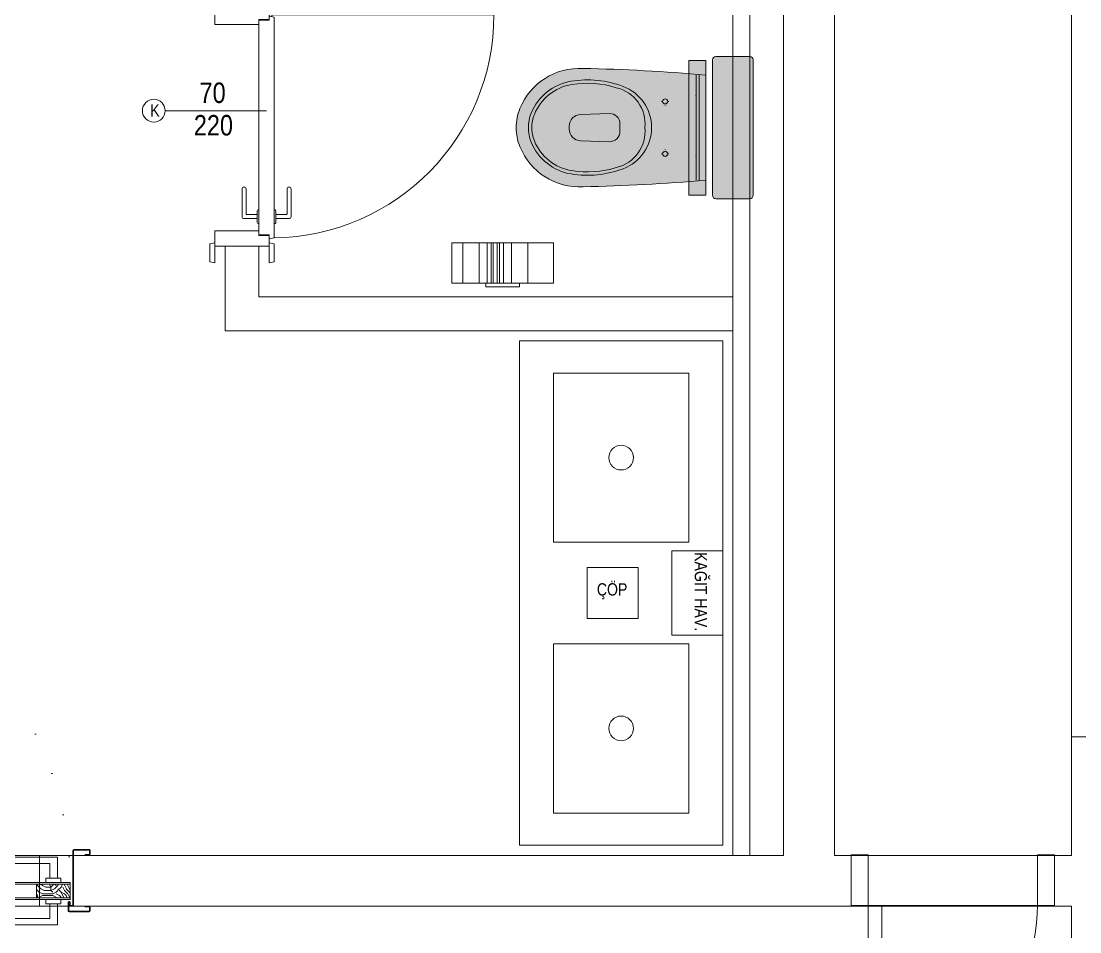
# Model space of a CAD drawing. Header units: metres. Extents: x -13194 to 152406, y -4219 to 19791.
# Drawn here: x 59934.9 to 60247.7, y 2622.4 to 2891.4 of the extents above; entities that cross this region are included whole.
import ezdxf

# ---------------------------------------------------------------- set-up
doc = ezdxf.new("R2010")
doc.units = ezdxf.units.M
doc.header["$LTSCALE"] = 100
doc.header["$MEASUREMENT"] = 0
doc.linetypes.add('DOT2', pattern=[0.125, 0, -0.125])
doc.linetypes.add('HIDDEN', pattern=[0.375, 0.25, -0.125])
doc.layers.get('0').update_dxf_attribs({"color": 9, "lineweight": 9})
for name, color, linetype, lineweight in [('00', 9, 'Continuous', 9), ('01', 9, 'Continuous', 9), ('05', 9, 'Continuous', 9), ('05S', 9, 'Continuous', 9), ('05V', 9, 'Continuous', 9), ('06C @ 1', 9, 'Continuous', 9), ('06D', 9, 'Continuous', 9), ('09', 9, 'Continuous', 9), ('10', 9, 'Continuous', 9), ('12', 9, 'Continuous', 9), ('20', 9, 'DOT2', 9), ('30', 41, 'Continuous', 9), ('Kapı', 9, 'Continuous', 9), ('KARA SIVA', 9, 'Continuous', 9), ('TEFRİŞ', 9, 'Continuous', 9), ('YAZI', 9, 'Continuous', 9)]:
    doc.layers.add(name, color=color, linetype=linetype, lineweight=lineweight)
doc.styles.add('MuuM_TEXT-STANDART', font='ARIALN.TTF')

# ---------------------------------------------------------------- blocks, each defined once
blk = doc.blocks.new('1.bod.mimari.elk')
at = {"layer": '01'}
blk.add_lwpolyline([(4130, -5950.000004305957), (4130, -5950.000004305957), (4130, -5950.000004305957), (4130, -5400.000004305957), (4400, -5400.000004305957), (4400, -5950.000004305957), (4400, -5950.000004305957), (4400, -5950.000004305957), (4440, -5950.000004305957), (4440, -5350.000004305957), (4090, -5350.000004305957), (4090, -5950.000004305957), (4130, -5950.000004305957)], dxfattribs=at)
blk = doc.blocks.new('p-b1 tavan lejant')
at = {"layer": '30'}
for points in [[(59675, -21965), (59995.00000000003, -21964.99999999994), (59995.00000000003, -22354.99999999994), (59675, -22355)], [(59659.99999999998, -22519.99999999994), (60090.00000000001, -22519.99999999994), (60090, -22369.99999999994), (59659.99999999997, -22369.99999999991)]]:
    blk.add_lwpolyline(points, close=True, dxfattribs=at)
blk = doc.blocks.new('p-kapı kolu')
for points in [[(2.200000000000045, 0), (2.200000000000045, -1.25), (-2.200000000000045, -1.25), (-2.200000000000045, 0), (2.200000000000045, 0)], [(1.225000000000136, -1.25), (1.225000000000136, -7.5), (-13.77499999999986, -7.5), (-13.77499999999986, -5.625), (-1.024999999999863, -5.625), (-1.024999999999863, -5.625), (-1.024999999999863, -1.25), (1.225000000000136, -1.25)]]:
    blk.add_lwpolyline(points)
blk = doc.blocks.new('K-AH-01')
at = {"layer": '09'}
h = blk.add_hatch(dxfattribs=at)
h.set_pattern_fill('LOGEND', color=256, scale=10, style=0)
h.set_pattern_definition([(6.999999999999999e-15, (-3944.072736891598, -2726.896589688631), (10, 10), [3, -7]), (6.999999999999999e-15, (-3944.072736891598, -2726.396589688631), (10, 10), [3, -7]), (6.999999999999999e-15, (-3943.572736891598, -2725.396589688631), (10, 10), [2, -8]), (6.999999999999999e-15, (-3943.072736891598, -2724.396589688631), (10, 10), [1.5, -8.5]), (6.999999999999999e-15, (-3943.072736891598, -2723.396589688631), (10, 10), [1, -9]), (6.999999999999999e-15, (-3945.572736891598, -2722.396589688631), (10, 10), [0.5, -2.5, 0.5, -6.5]), (6.999999999999999e-15, (-3944.072736891598, -2721.896589688631), (10, 10), [0.5, -4, 1.5, -4]), (6.999999999999999e-15, (-3942.072736891598, -2721.396589688631), (10, 10), [0.5, -0.5, 0.5, -8.5]), (6.999999999999999e-15, (-3942.572736891598, -2720.896589688631), (10, 10), [0.5, -9.5]), (6.999999999999999e-15, (-3943.072736891598, -2719.896589688631), (10, 10), [1.5, -8.5]), (6.999999999999999e-15, (-3943.072736891598, -2718.896589688631), (10, 10), [2, -8]), (6.999999999999999e-15, (-3943.572736891598, -2717.896589688631), (10, 10), [2.5, -3, 0.5, -4]), (90, (-3947.572736891597, -2723.896589688631), (-9.999999999999998, 10), [0.5, -1, 2.5, -6]), (90, (-3947.072736891598, -2722.896589688631), (-9.999999999999998, 10), [0.5, -0.5, 1.5, -7.5]), (90, (-3946.572736891598, -2718.896589688631), (-9.999999999999998, 10), [1, -9]), (90, (-3946.072736891597, -2722.896589688631), (-9.999999999999998, 10), [2, -3, 0.5, -4.5]), (90, (-3945.572736891598, -2717.396589688631), (-9.999999999999998, 10), [0.5, -9.5]), (90, (-3945.072736891598, -2722.396589688631), (-9.999999999999998, 10), [1.5, -8.5]), (90, (-3944.072736891598, -2721.896589688631), (-9.999999999999998, 10), [1, -9]), (90, (-3943.072736891598, -2721.896589688631), (-9.999999999999998, 10), [0.5, -1.5, 1.5, -6.5]), (90, (-3942.572736891598, -2721.396589688631), (-9.999999999999998, 10), [0.5, -9.5]), (90, (-3942.072736891598, -2723.396589688631), (-9.999999999999998, 10), [1.4, -8.6]), (90, (-3941.572736891598, -2725.396589688631), (-9.999999999999998, 10), [1, -9]), (90, (-3940.572736891598, -2721.396589688631), (-9.999999999999998, 10), [0.5, -9.5]), (90, (-3939.572736891598, -2721.896589688631), (-9.999999999999998, 10), [1.5, -8.5]), (90, (-3938.572736891598, -2721.896589688631), (-9.999999999999998, 10), [1.5, -8.5]), (45, (-3940.072736891598, -2725.896589688631), (1.1e-15, 10.00000000019025), [0.7071000000000001, -0.7071000000000001, 0.7071000000000001, -12.02083562]), (45, (-3942.072736891598, -2723.396589688631), (1.1e-15, 10.00000000019025), [1.4142, -12.72793562]), (45, (-3946.072736891597, -2718.396589688631), (1.1e-15, 10.00000000019025), [1.4142, -12.72793562]), (45, (-3944.072736891598, -2720.896589688631), (1.1e-15, 10.00000000019025), [1.4142, -12.72793562]), (45, (-3943.572736891598, -2722.896589688631), (1.1e-15, 10.00000000019025), [1.4142, -12.72793562]), (45, (-3940.572736891598, -2724.896589688631), (1.1e-15, 10.00000000019025), [1.4142, -12.72793562]), (45, (-3941.572736891598, -2724.396589688631), (1.1e-15, 10.00000000019025), [2.12132, -12.02081562]), (45, (-3944.572736891597, -2719.896589688631), (1.1e-15, 10.00000000019025), [0.7071000000000001, -13.43503562]), (45, (-3945.072736891598, -2718.896589688631), (1.1e-15, 10.00000000019025), [0.7071000000000001, -13.43503562]), (45, (-3941.072736891598, -2718.896589688631), (1.1e-15, 10.00000000019025), [0.7071000000000001, -13.43503562]), (45, (-3945.072736891598, -2723.896589688631), (1.1e-15, 10.00000000019025), [0.7071000000000001, -13.43503562]), (45, (-3939.572736891598, -2720.396589688631), (1.1e-15, 10.00000000019025), [0.7071000000000001, -13.43503562]), (45, (-3943.072736891598, -2721.396589688631), (1.1e-15, 10.00000000019025), [0.7071000000000001, -13.43503562]), (45, (-3942.072736891598, -2720.396589688631), (1.1e-15, 10.00000000019025), [0.7071000000000001, -13.43503562]), (135, (-3942.572736891598, -2722.396589688631), (-10.00000000019025, 1.1e-15), [0.7071000000000001, -0.7071000000000001, 2.12132, -10.60661562]), (135, (-3941.072736891598, -2722.396589688631), (-10.00000000019025, 1.1e-15), [0.7071000000000001, -13.43503562]), (135, (-3941.072736891598, -2725.896589688631), (-10.00000000019025, 1.1e-15), [0.7071000000000001, -13.43503562]), (135, (-3943.072736891598, -2723.396589688631), (-10.00000000019025, 1.1e-15), [0.7071000000000001, -13.43503562]), (135, (-3941.572736891598, -2721.396589688631), (-10.00000000019025, 1.1e-15), [0.7071000000000001, -13.43503562]), (135, (-3944.072736891598, -2723.896589688631), (-10.00000000019025, 1.1e-15), [0.7071000000000001, -13.43503562]), (135, (-3940.072736891598, -2723.896589688631), (-10.00000000019025, 1.1e-15), [0.7071000000000001, -13.43503562]), (135, (-3947.072736891598, -2726.896589688631), (-10.00000000019025, 1.1e-15), [0.7071000000000001, -13.43503562]), (135, (-3946.572736891598, -2726.396589688631), (-10.00000000019025, 1.1e-15), [1.4142, -12.72793562]), (135, (-3946.072736891597, -2725.896589688631), (-10.00000000019025, 1.1e-15), [1.4142, -12.72793562]), (135, (-3945.072736891598, -2725.896589688631), (-10.00000000019025, 1.1e-15), [1.4142, -12.72793562]), (135, (-3944.572736891597, -2724.896589688631), (-10.00000000019025, 1.1e-15), [1.4142, -12.72793562]), (135, (-3940.572736891598, -2720.896589688631), (-10.00000000019025, 1.1e-15), [1.4142, -12.72793562]), (135, (-3938.572736891598, -2725.896589688631), (-10.00000000019025, 1.1e-15), [1.4142, -12.72793562]), (135, (-3938.072736891598, -2717.896589688631), (-10.00000000019025, 1.1e-15), [1.4142, -12.72793562]), (135, (-3938.072736891598, -2718.896589688631), (-10.00000000019025, 1.1e-15), [1.4142, -12.72793562]), (135, (-3939.072736891598, -2719.396589688631), (-10.00000000019025, 1.1e-15), [1.4142, -12.72793562]), (135, (-3946.072736891597, -2719.396589688631), (-10.00000000019025, 1.1e-15), [2.12132, -12.02081562]), (135, (-3939.572736891598, -2720.396589688631), (-10.00000000019025, 1.1e-15), [2.12132, -12.02081562]), (26.56505120000004, (-3945.072736891598, -2717.396589688631), (10.00000000000094, 4.0006448e-09), [1.117999999999999, -21.24267976999998]), (26.56505120000004, (-3945.072736891598, -2722.396589688631), (10.00000000000094, 4.0006448e-09), [1.117999999999999, -21.24267976999998]), (26.56505120000004, (-3944.072736891598, -2719.396589688631), (10.00000000000094, 4.0006448e-09), [1.117999999999999, -21.24267976999998]), (26.56505120000004, (-3941.072736891598, -2726.396589688631), (10.00000000000094, 4.0006448e-09), [1.117999999999999, -21.24267976999998]), (26.56505120000004, (-3941.572736891598, -2725.396589688631), (10.00000000000094, 4.0006448e-09), [1.117999999999999, -21.24267976999998]), (26.56505120000004, (-3944.572736891597, -2723.396589688631), (10.00000000000094, 4.0006448e-09), [1.117999999999999, -21.24267976999998]), (26.56505120000004, (-3944.572736891597, -2718.396589688631), (10.00000000000094, 4.0006448e-09), [1.117999999999999, -21.24267976999998]), (26.56505120000004, (-3941.572736891598, -2721.396589688631), (10.00000000000094, 4.0006448e-09), [2.235999999999998, -20.12467976999999]), (63.43494882, (-3941.572736891598, -2719.896589688631), (5.099865e-10, 10.00000000000094), [1.117999999999983, -21.24267976999973]), (63.43494882, (-3940.072736891598, -2722.896589688631), (5.099865e-10, 10.00000000000094), [1.117999999999983, -21.24267976999973]), (63.43494882, (-3945.072736891598, -2720.896589688631), (5.099865e-10, 10.00000000000094), [1.117999999999983, -21.24267976999973]), (63.43494882, (-3947.072736891598, -2720.396589688631), (5.099865e-10, 10.00000000000094), [1.117999999999983, -21.24267976999973]), (63.43494882, (-3941.072736891598, -2722.396589688631), (5.099865e-10, 10.00000000000094), [1.117999999999983, -21.24267976999973]), (63.43494882, (-3942.072736891598, -2722.396589688631), (5.099865e-10, 10.00000000000094), [1.117999999999983, -21.24267976999973]), (63.43494882, (-3946.072736891597, -2720.896589688631), (5.099865e-10, 10.00000000000094), [2.235999999999966, -20.12467976999973]), (63.43494882, (-3938.572736891598, -2724.396589688631), (5.099865e-10, 10.00000000000094), [2.235999999999966, -20.12467976999973]), (63.43494882, (-3939.572736891598, -2723.896589688631), (5.099865e-10, 10.00000000000094), [2.235999999999966, -20.12467976999973]), (116.5650512, (-3947.572736891597, -2725.396589688631), (-4.0006481e-09, 10.00000000000094), [1.11799999999998, -21.24267976999968]), (116.5650512, (-3947.572736891597, -2719.896589688631), (-4.0006481e-09, 10.00000000000094), [1.11799999999998, -21.24267976999968]), (116.5650512, (-3945.572736891598, -2726.896589688631), (-4.0006481e-09, 10.00000000000094), [1.11799999999998, -21.24267976999968]), (116.5650512, (-3946.572736891598, -2717.896589688631), (-4.0006481e-09, 10.00000000000094), [1.11799999999998, -21.24267976999968]), (116.5650512, (-3945.572736891598, -2723.896589688631), (-4.0006481e-09, 10.00000000000094), [1.11799999999998, -21.24267976999968]), (116.5650512, (-3943.572736891598, -2722.896589688631), (-4.0006481e-09, 10.00000000000094), [1.11799999999998, -21.24267976999968]), (116.5650512, (-3942.572736891598, -2720.896589688631), (-4.0006481e-09, 10.00000000000094), [1.11799999999998, -21.24267976999968]), (116.5650512, (-3947.072736891598, -2724.896589688631), (3.2114651033e-06, 10.00000160773382), [1.11799999999998, -21.24267976999968]), (116.5650512, (-3944.572736891597, -2723.396589688631), (-4.0006481e-09, 10.00000000000094), [1.11799999999998, -21.24267976999968]), (116.5650512, (-3941.572736891598, -2724.396589688631), (-4.0006481e-09, 10.00000000000094), [1.11799999999998, -21.24267976999968]), (116.5650512, (-3940.572736891598, -2723.396589688631), (-4.0006481e-09, 10.00000000000094), [1.11799999999998, -21.24267976999968]), (116.5650512, (-3938.572736891598, -2720.396589688631), (-4.0006481e-09, 10.00000000000094), [1.11799999999998, -21.24267976999968]), (116.5650512, (-3946.072736891597, -2717.396589688631), (-4.0006481e-09, 10.00000000000094), [1.11799999999998, -21.24267976999968]), (116.5650512, (-3947.572736891597, -2717.896589688631), (-4.0006481e-09, 10.00000000000094), [2.23599999999996, -20.12467976999969]), (116.5650512, (-3946.072736891597, -2724.896589688631), (-4.0006481e-09, 10.00000000000094), [2.23599999999996, -20.12467976999969]), (153.43494882, (-3947.572736891597, -2726.396589688631), (-10.00000000000094, 5.099898e-10), [1.117999999999999, -21.24267976999999]), (153.43494882, (-3939.072736891598, -2726.896589688631), (-10.00000000000094, 5.099898e-10), [1.117999999999999, -21.24267976999999]), (153.43494882, (-3939.572736891598, -2721.896589688631), (-10.00000000000094, 5.099898e-10), [1.117999999999999, -21.24267976999999]), (153.43494882, (-3943.572736891598, -2725.396589688631), (-10.00000000000094, 5.099898e-10), [1.117999999999999, -21.24267976999999]), (153.43494882, (-3944.072736891598, -2726.396589688631), (-10.00000000000094, 5.099898e-10), [1.117999999999999, -21.24267976999999]), (153.43494882, (-3943.072736891598, -2724.396589688631), (-10.00000000000094, 5.099898e-10), [1.117999999999999, -21.24267976999999]), (153.43494882, (-3940.072736891598, -2718.396589688631), (-10.00000000000094, 5.099898e-10), [1.117999999999999, -21.24267976999999]), (153.43494882, (-3939.072736891598, -2717.896589688631), (-10.00000000000094, 5.099898e-10), [2.235999999999998, -20.12467977])])
h.paths.add_polyline_path([(10.76660846558661, 6.458551890495527), (10.76660846558661, 2.459261130652976), (0.7666084655866144, 2.458551890495527), (0.7666084655866144, 6.458551890495527)])
h = blk.add_hatch(dxfattribs=at)
h.set_pattern_fill('LOGEND', color=256, scale=10, style=0)
h.set_pattern_definition([(6.999999999999999e-15, (-3938.781316352499, -2726.896589688585), (10, 10), [3, -7]), (6.999999999999999e-15, (-3938.781316352499, -2726.396589688584), (10, 10), [3, -7]), (6.999999999999999e-15, (-3938.281316352499, -2725.396589688585), (10, 10), [2, -8]), (6.999999999999999e-15, (-3937.781316352499, -2724.396589688585), (10, 10), [1.5, -8.5]), (6.999999999999999e-15, (-3937.781316352499, -2723.396589688585), (10, 10), [1, -9]), (6.999999999999999e-15, (-3940.281316352499, -2722.396589688584), (10, 10), [0.5, -2.5, 0.5, -6.5]), (6.999999999999999e-15, (-3938.781316352499, -2721.896589688585), (10, 10), [0.5, -4, 1.5, -4]), (6.999999999999999e-15, (-3936.781316352499, -2721.396589688584), (10, 10), [0.5, -0.5, 0.5, -8.5]), (6.999999999999999e-15, (-3937.281316352499, -2720.896589688584), (10, 10), [0.5, -9.5]), (6.999999999999999e-15, (-3937.781316352499, -2719.896589688584), (10, 10), [1.5, -8.5]), (6.999999999999999e-15, (-3937.781316352499, -2718.896589688585), (10, 10), [2, -8]), (6.999999999999999e-15, (-3938.281316352499, -2717.896589688584), (10, 10), [2.5, -3, 0.5, -4]), (90, (-3942.281316352499, -2723.896589688584), (-9.999999999999998, 10), [0.5, -1, 2.5, -6]), (90, (-3941.781316352499, -2722.896589688585), (-9.999999999999998, 10), [0.5, -0.5, 1.5, -7.5]), (90, (-3941.281316352499, -2718.896589688585), (-9.999999999999998, 10), [1, -9]), (90, (-3940.781316352499, -2722.896589688585), (-9.999999999999998, 10), [2, -3, 0.5, -4.5]), (90, (-3940.281316352499, -2717.396589688584), (-9.999999999999998, 10), [0.5, -9.5]), (90, (-3939.781316352499, -2722.396589688584), (-9.999999999999998, 10), [1.5, -8.5]), (90, (-3938.781316352499, -2721.896589688585), (-9.999999999999998, 10), [1, -9]), (90, (-3937.781316352499, -2721.896589688585), (-9.999999999999998, 10), [0.5, -1.5, 1.5, -6.5]), (90, (-3937.281316352499, -2721.396589688584), (-9.999999999999998, 10), [0.5, -9.5]), (90, (-3936.781316352499, -2723.396589688585), (-9.999999999999998, 10), [1.4, -8.6]), (90, (-3936.281316352499, -2725.396589688585), (-9.999999999999998, 10), [1, -9]), (90, (-3935.281316352499, -2721.396589688584), (-9.999999999999998, 10), [0.5, -9.5]), (90, (-3934.281316352499, -2721.896589688585), (-9.999999999999998, 10), [1.5, -8.5]), (90, (-3933.281316352499, -2721.896589688585), (-9.999999999999998, 10), [1.5, -8.5]), (45, (-3934.781316352499, -2725.896589688585), (1.1e-15, 10.00000000019025), [0.7071000000000001, -0.7071000000000001, 0.7071000000000001, -12.02083562]), (45, (-3936.781316352499, -2723.396589688585), (1.1e-15, 10.00000000019025), [1.4142, -12.72793562]), (45, (-3940.781316352499, -2718.396589688584), (1.1e-15, 10.00000000019025), [1.4142, -12.72793562]), (45, (-3938.781316352499, -2720.896589688584), (1.1e-15, 10.00000000019025), [1.4142, -12.72793562]), (45, (-3938.281316352499, -2722.896589688585), (1.1e-15, 10.00000000019025), [1.4142, -12.72793562]), (45, (-3935.281316352499, -2724.896589688584), (1.1e-15, 10.00000000019025), [1.4142, -12.72793562]), (45, (-3936.281316352499, -2724.396589688585), (1.1e-15, 10.00000000019025), [2.12132, -12.02081562]), (45, (-3939.281316352499, -2719.896589688584), (1.1e-15, 10.00000000019025), [0.7071000000000001, -13.43503562]), (45, (-3939.781316352499, -2718.896589688585), (1.1e-15, 10.00000000019025), [0.7071000000000001, -13.43503562]), (45, (-3935.781316352499, -2718.896589688585), (1.1e-15, 10.00000000019025), [0.7071000000000001, -13.43503562]), (45, (-3939.781316352499, -2723.896589688584), (1.1e-15, 10.00000000019025), [0.7071000000000001, -13.43503562]), (45, (-3934.281316352499, -2720.396589688585), (1.1e-15, 10.00000000019025), [0.7071000000000001, -13.43503562]), (45, (-3937.781316352499, -2721.396589688584), (1.1e-15, 10.00000000019025), [0.7071000000000001, -13.43503562]), (45, (-3936.781316352499, -2720.396589688585), (1.1e-15, 10.00000000019025), [0.7071000000000001, -13.43503562]), (135, (-3937.281316352499, -2722.396589688584), (-10.00000000019025, 1.1e-15), [0.7071000000000001, -0.7071000000000001, 2.12132, -10.60661562]), (135, (-3935.781316352499, -2722.396589688584), (-10.00000000019025, 1.1e-15), [0.7071000000000001, -13.43503562]), (135, (-3935.781316352499, -2725.896589688585), (-10.00000000019025, 1.1e-15), [0.7071000000000001, -13.43503562]), (135, (-3937.781316352499, -2723.396589688585), (-10.00000000019025, 1.1e-15), [0.7071000000000001, -13.43503562]), (135, (-3936.281316352499, -2721.396589688584), (-10.00000000019025, 1.1e-15), [0.7071000000000001, -13.43503562]), (135, (-3938.781316352499, -2723.896589688584), (-10.00000000019025, 1.1e-15), [0.7071000000000001, -13.43503562]), (135, (-3934.781316352499, -2723.896589688584), (-10.00000000019025, 1.1e-15), [0.7071000000000001, -13.43503562]), (135, (-3941.781316352499, -2726.896589688585), (-10.00000000019025, 1.1e-15), [0.7071000000000001, -13.43503562]), (135, (-3941.281316352499, -2726.396589688584), (-10.00000000019025, 1.1e-15), [1.4142, -12.72793562]), (135, (-3940.781316352499, -2725.896589688585), (-10.00000000019025, 1.1e-15), [1.4142, -12.72793562]), (135, (-3939.781316352499, -2725.896589688585), (-10.00000000019025, 1.1e-15), [1.4142, -12.72793562]), (135, (-3939.281316352499, -2724.896589688584), (-10.00000000019025, 1.1e-15), [1.4142, -12.72793562]), (135, (-3935.281316352499, -2720.896589688584), (-10.00000000019025, 1.1e-15), [1.4142, -12.72793562]), (135, (-3933.281316352499, -2725.896589688585), (-10.00000000019025, 1.1e-15), [1.4142, -12.72793562]), (135, (-3932.781316352499, -2717.896589688584), (-10.00000000019025, 1.1e-15), [1.4142, -12.72793562]), (135, (-3932.781316352499, -2718.896589688585), (-10.00000000019025, 1.1e-15), [1.4142, -12.72793562]), (135, (-3933.781316352499, -2719.396589688584), (-10.00000000019025, 1.1e-15), [1.4142, -12.72793562]), (135, (-3940.781316352499, -2719.396589688584), (-10.00000000019025, 1.1e-15), [2.12132, -12.02081562]), (135, (-3934.281316352499, -2720.396589688585), (-10.00000000019025, 1.1e-15), [2.12132, -12.02081562]), (26.56505120000004, (-3939.781316352499, -2717.396589688584), (10.00000000000094, 4.0006448e-09), [1.117999999999999, -21.24267976999998]), (26.56505120000004, (-3939.781316352499, -2722.396589688584), (10.00000000000094, 4.0006448e-09), [1.117999999999999, -21.24267976999998]), (26.56505120000004, (-3938.781316352499, -2719.396589688584), (10.00000000000094, 4.0006448e-09), [1.117999999999999, -21.24267976999998]), (26.56505120000004, (-3935.781316352499, -2726.396589688584), (10.00000000000094, 4.0006448e-09), [1.117999999999999, -21.24267976999998]), (26.56505120000004, (-3936.281316352499, -2725.396589688585), (10.00000000000094, 4.0006448e-09), [1.117999999999999, -21.24267976999998]), (26.56505120000004, (-3939.281316352499, -2723.396589688585), (10.00000000000094, 4.0006448e-09), [1.117999999999999, -21.24267976999998]), (26.56505120000004, (-3939.281316352499, -2718.396589688584), (10.00000000000094, 4.0006448e-09), [1.117999999999999, -21.24267976999998]), (26.56505120000004, (-3936.281316352499, -2721.396589688584), (10.00000000000094, 4.0006448e-09), [2.235999999999998, -20.12467976999999]), (63.43494882, (-3936.281316352499, -2719.896589688584), (5.099865e-10, 10.00000000000094), [1.117999999999983, -21.24267976999973]), (63.43494882, (-3934.781316352499, -2722.896589688585), (5.099865e-10, 10.00000000000094), [1.117999999999983, -21.24267976999973]), (63.43494882, (-3939.781316352499, -2720.896589688584), (5.099865e-10, 10.00000000000094), [1.117999999999983, -21.24267976999973]), (63.43494882, (-3941.781316352499, -2720.396589688585), (5.099865e-10, 10.00000000000094), [1.117999999999983, -21.24267976999973]), (63.43494882, (-3935.781316352499, -2722.396589688584), (5.099865e-10, 10.00000000000094), [1.117999999999983, -21.24267976999973]), (63.43494882, (-3936.781316352499, -2722.396589688584), (5.099865e-10, 10.00000000000094), [1.117999999999983, -21.24267976999973]), (63.43494882, (-3940.781316352499, -2720.896589688584), (5.099865e-10, 10.00000000000094), [2.235999999999967, -20.12467976999974]), (63.43494882, (-3933.281316352499, -2724.396589688585), (5.099865e-10, 10.00000000000094), [2.235999999999967, -20.12467976999974]), (63.43494882, (-3934.281316352499, -2723.896589688584), (5.099865e-10, 10.00000000000094), [2.235999999999967, -20.12467976999974]), (116.5650512, (-3942.281316352499, -2725.396589688585), (-4.0006481e-09, 10.00000000000094), [1.11799999999998, -21.24267976999969]), (116.5650512, (-3942.281316352499, -2719.896589688584), (-4.0006481e-09, 10.00000000000094), [1.11799999999998, -21.24267976999969]), (116.5650512, (-3940.281316352499, -2726.896589688585), (-4.0006481e-09, 10.00000000000094), [1.11799999999998, -21.24267976999969]), (116.5650512, (-3941.281316352499, -2717.896589688584), (-4.0006481e-09, 10.00000000000094), [1.11799999999998, -21.24267976999969]), (116.5650512, (-3940.281316352499, -2723.896589688584), (-4.0006481e-09, 10.00000000000094), [1.11799999999998, -21.24267976999969]), (116.5650512, (-3938.281316352499, -2722.896589688585), (-4.0006481e-09, 10.00000000000094), [1.11799999999998, -21.24267976999969]), (116.5650512, (-3937.281316352499, -2720.896589688584), (-4.0006481e-09, 10.00000000000094), [1.11799999999998, -21.24267976999969]), (116.5650512, (-3941.781316352499, -2724.896589688584), (3.2114651033e-06, 10.00000160773382), [1.11799999999998, -21.24267976999969]), (116.5650512, (-3939.281316352499, -2723.396589688585), (-4.0006481e-09, 10.00000000000094), [1.11799999999998, -21.24267976999969]), (116.5650512, (-3936.281316352499, -2724.396589688585), (-4.0006481e-09, 10.00000000000094), [1.11799999999998, -21.24267976999969]), (116.5650512, (-3935.281316352499, -2723.396589688585), (-4.0006481e-09, 10.00000000000094), [1.11799999999998, -21.24267976999969]), (116.5650512, (-3933.281316352499, -2720.396589688585), (-4.0006481e-09, 10.00000000000094), [1.11799999999998, -21.24267976999969]), (116.5650512, (-3940.781316352499, -2717.396589688584), (-4.0006481e-09, 10.00000000000094), [1.11799999999998, -21.24267976999969]), (116.5650512, (-3942.281316352499, -2717.896589688584), (-4.0006481e-09, 10.00000000000094), [2.235999999999961, -20.12467976999969]), (116.5650512, (-3940.781316352499, -2724.896589688584), (-4.0006481e-09, 10.00000000000094), [2.235999999999961, -20.12467976999969]), (153.43494882, (-3942.281316352499, -2726.396589688584), (-10.00000000000094, 5.099898e-10), [1.117999999999999, -21.24267976999999]), (153.43494882, (-3933.781316352499, -2726.896589688585), (-10.00000000000094, 5.099898e-10), [1.117999999999999, -21.24267976999999]), (153.43494882, (-3934.281316352499, -2721.896589688585), (-10.00000000000094, 5.099898e-10), [1.117999999999999, -21.24267976999999]), (153.43494882, (-3938.281316352499, -2725.396589688585), (-10.00000000000094, 5.099898e-10), [1.117999999999999, -21.24267976999999]), (153.43494882, (-3938.781316352499, -2726.396589688584), (-10.00000000000094, 5.099898e-10), [1.117999999999999, -21.24267976999999]), (153.43494882, (-3937.781316352499, -2724.396589688585), (-10.00000000000094, 5.099898e-10), [1.117999999999999, -21.24267976999999]), (153.43494882, (-3934.781316352499, -2718.396589688584), (-10.00000000000094, 5.099898e-10), [1.117999999999999, -21.24267976999999]), (153.43494882, (-3933.781316352499, -2717.896589688584), (-10.00000000000094, 5.099898e-10), [2.235999999999998, -20.12467977])])
h.paths.add_polyline_path([(89.05805075810167, 2.465147825551412), (89.05805075810167, 6.464438585393963), (99.05805075810169, 6.465147825551412), (99.05805075810169, 2.465147825551412)])
at = {"layer": '10'}
for points in [[(-0.4443611493825302, -1.699999999999818), (1.300000000001091, -1.699999999999818, 0.4142135623730951), (1.600000000000363, -1.399999999999636), (1.600000000000363, 1.099999999999909, 0.4142135623730951), (1.300000000001091, 1.40000000000009, 0.4142135623730951), (1, 1.099999999999909), (1, 0.2000000000002728), (0.2000000000007276, 0.2000000000002728), (0.2000000001498847, 16.39999999989641, 0.4142135623730951), (-0.0999999998530257, 16.69999999989659), (-4.599999999853026, 16.69999999989613, 0.4142135623730951), (-4.899999999852298, 16.39999999989641), (-4.899999999852298, 15.29999999989604, 0.4142135623730951), (-4.599999999853026, 14.99999999989632), (-3.499999999850842, 14.99999999989632), (-3.499999999850842, 15.19999999989613), (-4.599999999853026, 15.19999999989613, -0.4142135623730951), (-4.69999999985157, 15.29999999989604), (-4.69999999985157, 16.39999999989641, -0.4142135623730951), (-4.599999999853026, 16.49999999989631), (-0.1999999998515705, 16.49999999989631), (-0.0999999998530257, 16.49999999989631, -0.4142135623730951), (1.491571e-10, 16.39999999989641), (0, 0), (1.200000000000727, 0), (1.200000000000727, 1.099999999999909, -0.4142135623730951), (1.300000000001091, 1.200000000000272, -0.4142135623730951), (1.399999999999636, 1.099999999999909), (1.399999999999636, -1.399999999999636, -0.4142135623730951), (1.300000000001091, -1.5), (-0.4443611493825302, -1.5), (-4.600000000000363, -1.5, -0.4142135623730951), (-4.699999999998908, -1.40000000000009), (-4.699999999998908, -0.3000000000001819, -0.4142135623730951), (-4.600000000000363, -0.1999999999998181), (-3.5, -0.1999999999998181), (-3.5, 0), (-4.600000000000363, 0, 0.4142135623730951), (-4.899999999999637, -0.3000000000001819), (-4.899999999999637, -1.40000000000009, 0.4142135623730951), (-4.600000000000363, -1.699999999999818)], [(100.4443611494716, -1.699999999953433), (98.70000000008804, -1.699999999953433, -0.4142135623730951), (98.40000000008878, -1.399999999953251), (98.40000000008878, 1.100000000046293, -0.4142135623730951), (98.70000000008804, 1.400000000046475, -0.4142135623730951), (99.00000000008914, 1.100000000046293), (99.00000000008914, 0.2000000000466571), (99.8000000000884, 0.2000000000466571), (99.80000000023573, 16.39999999994279, -0.4142135623730951), (100.1000000002386, 16.69999999994297), (104.6000000002386, 16.69999999994252, -0.4142135623730951), (104.9000000002379, 16.39999999994279), (104.9000000002379, 15.29999999994243, -0.4142135623730951), (104.6000000002386, 14.9999999999427), (103.5000000002364, 14.9999999999427), (103.5000000002364, 15.19999999994252), (104.6000000002386, 15.19999999994252, 0.4142135623730951), (104.7000000002372, 15.29999999994243), (104.7000000002372, 16.39999999994279, 0.4142135623730951), (104.6000000002386, 16.4999999999427), (100.2000000002372, 16.4999999999427), (100.1000000002386, 16.4999999999427, 0.4142135623730951), (100.0000000002364, 16.39999999994279), (100.0000000000891, 4.63842e-11), (98.8000000000884, 4.63842e-11), (98.8000000000884, 1.100000000046293, 0.4142135623730951), (98.70000000008804, 1.200000000046657, 0.4142135623730951), (98.6000000000895, 1.100000000046293), (98.6000000000895, -1.399999999953251, 0.4142135623730951), (98.70000000008804, -1.499999999953615), (100.4443611494716, -1.499999999953615), (104.6000000000895, -1.499999999953615, 0.4142135623730951), (104.700000000088, -1.399999999953706), (104.700000000088, -0.2999999999537977, 0.4142135623730951), (104.6000000000895, -0.1999999999534339), (103.5000000000891, -0.1999999999534339), (103.5000000000891, 4.63842e-11), (104.6000000000895, 4.63842e-11, -0.4142135623730951), (104.9000000000887, -0.2999999999537977), (104.9000000000887, -1.399999999953706, -0.4142135623730951), (104.6000000000895, -1.699999999953433)], [(2.145537653377687, 7.599910130869375), (0.7666084655866144, 6.958551890495527), (0.7666084655866144, 4.086103974437264), (0.5666084655895248, 4.086103974437264), (0.5666084655895248, 7.086103974437264), (2.036566844803019, 7.769801098163497, -14.79600197240014)]]:
    blk.add_lwpolyline(points, format="xyb", close=True, dxfattribs=at)
blk.add_circle((2.716608465587341, 8.086097468674325), 0.55, dxfattribs=at)
at = {"layer": '12'}
for points in [[(0.7666084655866144, 6.458551890495527), (99.05805075810169, 6.465147825551412), (99.05805075810169, 6.965147825551412), (0.7666084655866144, 6.958551890495527)], [(0.7666084655866144, 2.458551890495527), (10.76660846558661, 2.458551890495527), (10.76660846558661, 6.458551890495527), (0.7666084655866144, 6.458551890495527)], [(89.05805075810167, 2.458553851196938), (99.05805075810169, 2.458551890541912), (99.05805075810169, 6.465147825551412), (89.05805075810167, 6.465147825551412)], [(0.7666084655866144, 2.458551890495527), (99.05805075810169, 2.458551890541912), (99.05810749731428, 1.958551890541912), (0.7666084655866144, 1.958551890495527)]]:
    blk.add_lwpolyline(points, close=True, dxfattribs=at)
at = {"layer": '20'}
blk.add_lwpolyline([(2.716608465587341, 8.086097468667957), (2.716608465587341, 105.230649514639)], dxfattribs=at)
at = {"layer": '20', "linetype": 'HIDDEN'}
for points in [[(1.966608465587341, 6.886103974436537), (1.966608465587341, 5.386103974436537), (3.466608465587341, 5.386103974436537), (3.466608465587341, 6.886103974436537)], [(2.166608465588069, 7.576195517314317), (2.166608465588069, 5.586103974437264), (3.266608465586614, 5.586103974437264), (3.266608465586614, 7.576195517314317)]]:
    blk.add_lwpolyline(points, dxfattribs=at)
at = {"layer": '20'}
blk.add_arc((0.7666084655866144, 6.958551890495527), 98.29144251382813, 357.0841551778868, 88.86323674291442, dxfattribs=at)
at = {"layer": '06C @ 1', "xscale": -1, "rotation": 180}
blk.add_blockref('p-kapı kolu', (94.05703386649837, 6.965149786207802), dxfattribs=at)
at = {"layer": '06C @ 1'}
blk.add_blockref('p-kapı kolu', (94.05703386649837, 1.958551890540547), dxfattribs=at)
blk = doc.blocks.new('p-klozet üstü kağıt dispenser')
blk.add_hatch(color=255).paths.add_polyline_path([(-5.3433e-12, 5.563981752787184), (0, 45.40812888650907), (-5.000000000000057, 45.40812888650907), (-5.0000000000054, 5.563981752787184)])
blk.add_lwpolyline([(-5.3433e-12, 5.563981752787184), (0, 45.40812888650907), (-5.000000000000057, 45.40812888650907), (-5.0000000000054, 5.563981752787184)], close=True)
blk = doc.blocks.new('san-klo-06-p')
at = {"layer": '05S'}
h = blk.add_hatch(color=256, dxfattribs=at)
edge = h.paths.add_edge_path()
edge.add_line((-20.00000000000046, 2.015000000021245), (19.99999999999662, 2.015000000027066))
edge.add_arc((19.99999999999953, 3.015000000028521), 1, 270, 360)
edge.add_line((20.99999999999955, 3.015000000028521), (21.000000000001, 13.01500000002852))
edge.add_arc((19.99999999999953, 13.01500000002852), 1, 0, 90.00000000000001)
edge.add_line((19.99999999999953, 14.01500000002852), (-20.00000000000046, 14.01500000002561))
edge.add_arc((-20.00000000000046, 13.01500000002852), 1, 90.00000000000001, 180)
edge.add_line((-21.00000000000045, 13.01500000002852), (-20.999999999999, 3.015000000025612))
edge.add_arc((-20.00000000000046, 3.015000000021243), 1, 180, 270)
h = blk.add_hatch(color=256, dxfattribs=at)
edge = h.paths.add_edge_path()
edge.add_arc((482.446959709046, -45.26395162302651), 500.0000000000162, 174.8060223042765, 178.9681825704839)
edge.add_arc((1.500000000003183, -37.29190075644874), 19.00000000000178, 176.8871024373828, 247.9756871629529)
edge.add_arc((-4.547e-13, -41), 15.00000000000026, 247.9756871629556, 269.9999999999976)
edge.add_arc((-4.547e-13, -41), 15.00000000000026, 270.0000000000025, 292.0243128370444)
edge.add_arc((-1.50000000000409, -37.29190075644874), 19.0000000000039, 292.0243128370512, 363.1128975626213)
edge.add_arc((-482.4469597090078, -45.26395162301922), 499.9999999999761, 1.031817429516246, 5.19397769572375)
edge.add_line((15.49999999999954, 0), (-15.50000000000336, 0))
for p, q in [((-4.547e-13, -2), (-15.50000000000045, -2)), ((-4.547e-13, -2.80000000000291), (-15.50000000000045, -2.80000000000291)), ((-4.547e-13, -2), (15.49999999999954, -2)), ((-4.547e-13, -2.80000000000291), (15.49999999999954, -2.80000000000291)), ((-4.547e-13, -25.3450573319642), (-1.159350611440913, -25.3450573319642)), ((-4.547e-13, -25.3450573319642), (1.159350611440004, -25.3450573319642)), ((-4.15801929872441, -28.43442233578389), (-3.905189181845798, -36.91821042136871)), ((4.158019298723502, -28.43442233578389), (3.905189181844889, -36.91821042136871)), ((-4.547e-13, -40.31395125024572), (-0.4067423800156579, -40.31395125024572)), ((-0.4067423800156579, -40.31395125024572), (-4.547e-13, -40.31395125024572)), ((0.4067423800147483, -40.31395125024572), (-4.547e-13, -40.31395125024572)), ((-4.547e-13, -40.31395125024572), (0.4067423800147483, -40.31395125024572))]:
    blk.add_line(p, q)
at = {"linetype": 'DOT2'}
for p, q in [((-6.485962310548075, -12), (-8.953412711959118, -12)), ((-7.750000000000452, -10.91410758801794), (-7.750000000000452, -12)), ((-7.750000000000452, -13.08589241198206), (-7.750000000000452, -12)), ((6.485962310550803, -12), (8.953412711958206, -12)), ((7.749999999999543, -10.91410758801794), (7.749999999999543, -12)), ((7.749999999999543, -13.08589241198206), (7.749999999999543, -12))]:
    blk.add_line(p, q, dxfattribs=at)
for points in [[(-20.00000000000046, 2.015000000021245), (19.99999999999953, 2.015000000028521, 0.4142135623730951), (20.99999999999955, 3.015000000028521), (20.99999999999955, 13.01500000002852, 0.4142135623731339), (19.99999999999953, 14.01500000002852), (-20.00000000000046, 14.01500000002852, 0.4142135623730744), (-21.00000000000045, 13.01500000002852), (-21.00000000000045, 3.015000000021243, 0.4142135623731159)], [(-15.50000000000045, 0, 0.0181628470062377), (-17.47196496077276, -36.26013260072796, 0.3205287056357122), (-5.625000000000452, -54.90537216330267, 0.0963961176293174), (-4.547e-13, -56, 0.0963961176293174), (5.624999999999543, -54.90537216330267, 0.3205287056357121), (17.47196496077549, -36.26013260072796, 0.0181628470062377), (15.49999999999954, 0)]]:
    blk.add_lwpolyline(points, format="xyb", close=True)
for points in [[(-9.500000000000453, 2.015000000028521), (-9.500000000000453, -2.984999999978752), (-8.500000000000455, -2.984999999978752), (-8.500000000000455, 2.015000000028521)], [(8.499999999999545, 2.015000000028521), (8.499999999999545, -2.984999999978752), (9.499999999999543, -2.984999999978752), (9.499999999999543, 2.015000000028521)]]:
    blk.add_lwpolyline(points, dxfattribs=at)
blk.add_lwpolyline([(-5.000000000000452, 0), (-5.000000000000452, 2), (4.999999999999545, 2), (4.999999999999545, 0)], close=True, dxfattribs=at)
for centre, radius, start, end in [((-7.750000000000452, -12), 0.75, 0, 180), ((-7.750000000000452, -12), 0.75, 180, 0), ((7.749999999999543, -12), 0.75, 0, 180), ((7.749999999999543, -12), 0.75, 180, 0), ((-4.547e-13, -29), 13, 90, 159.4200885049486), ((-1.089157725150015, -28.94594607376348), 11.00000000000001, 84.31758544885159, 166.806744405553), ((-4.547e-13, -29), 13, 20.57991149505137, 90), ((1.089157725149107, -28.94594607376348), 11, 13.19325559444693, 95.68241455114841), ((15.91510823917952, -34.97572838532506), 30, 159.4200885049486, 189.1280785422966), ((-15.91510823918042, -34.97572838532506), 30, 350.8719214577034, 20.57991149505137), ((15.91510823917952, -34.97572838532506), 28.99999999999998, 162.8726879048356, 189.1280785422966), ((-1.159350611440913, -28.3450573319642), 3, 90, 181.7069983645544), ((1.159350611440004, -28.3450573319642), 3, 358.2930016354455, 90), ((-15.91510823918042, -34.97572838532506), 28.99999999999999, 350.8719214577034, 17.12731209516433), ((-0.4067423800156579, -36.81395125024574), 3.499999999999998, 181.7069983645544, 270), ((0.4067423800147483, -36.81395125024574), 3.499999999999998, 270, 358.2930016354455), ((1.499999999999543, -37.29190075644874), 15.39999999999999, 189.1280785422966, 247.9756871630004), ((1.499999999999543, -37.29190075644874), 14.4, 189.1280785422966, 247.9756871630004), ((-1.500000000000454, -37.29190075644874), 14.40000000000001, 292.0243128369996, 350.8719214577034), ((-1.500000000000454, -37.29190075644874), 15.39999999999999, 292.0243128369996, 350.8719214577034), ((-4.547e-13, -41), 11.39999999999997, 247.9756871630004, 270), ((-4.547e-13, -41), 10.39999999999995, 247.9756871630004, 270), ((-4.547e-13, -41), 10.39999999999995, 270, 292.0243128369996), ((-4.547e-13, -41), 11.39999999999997, 270, 292.0243128369996)]:
    blk.add_arc(centre, radius, start, end)
at = {"layer": '05', "rotation": 270}
blk.add_blockref('p-klozet üstü kağıt dispenser', (-25.40812888650862, -5.007660794144613), dxfattribs=at)
blk = doc.blocks.new('p-t.kağıtlığı')
at = {"layer": 'TEFRİŞ'}
h = blk.add_hatch(dxfattribs=at)
h.set_pattern_fill('CYL', color=256, scale=30, angle=-89.99999999999999, style=0)
h.set_pattern_definition([(270, (-14.39999999999963, 13), (30, 6.7e-15), []), (270, (-13.80000000000018, 13), (30, 6.7e-15), []), (270, (-12.59999999999945, 13), (30, 6.7e-15), []), (270, (-10.19999999999982, 13), (30, 6.7e-15), []), (270, (-5.399999999999636, 13), (30, 6.7e-15), []), (270, (5.400000000000542, 13), (30, 6.7e-15), []), (270, (10.19999999999982, 13), (30, 6.7e-15), []), (270, (12.60000000000036, 13), (30, 6.7e-15), []), (270, (13.80000000000018, 13), (30, 6.7e-15), []), (270, (14.40000000000054, 13), (30, 6.7e-15), [])])
h.paths.add_polyline_path([(-15, 1), (15, 1), (15, 13), (-15, 13)])
for points in [[(-15, 1), (15, 1), (15, 13), (-15, 13)], [(5, 1), (5, 0), (-5, 0), (-5, 1)]]:
    blk.add_lwpolyline(points, close=True, dxfattribs=at)
blk = doc.blocks.new('dsfsdfsdfsdfsdfsdf')
at = {"layer": 'Kapı'}
for p, q in [((23771.45181168488, -2062.352248718824), (23755.45181168267, -2062.352248718824)), ((23771.95371590619, -2064.009590223897, 0.6555058768281015), (23837.87079387352, -2064.009590223897, 0.6555058768281015)), ((23771.45181168482, -2065.619111331151, 0.6555058768281015), (23768.45181168482, -2065.619111331151, 0.6555058768281015)), ((23768.45181168482, -2129.019111331028, 0.6555058768281015), (23768.45181168494, -2066.819111331031, 0.6555058768281015)), ((23772.95181168482, -2064.719111331149, 0.6555058768281015), (23771.45181168482, -2064.41911133111, 0.6555058768281015)), ((23771.45181168482, -2064.41911133111, 0.6555058768281015), (23771.45181168482, -2065.619111331151, 0.6555058768281015)), ((23772.95181168482, -2064.719111331149, 0.6555058768281015), (23772.95181168482, -2129.919111331008, 0.6555058768281015)), ((23771.45181168482, -2129.019111331028, 0.6555058768281015), (23768.45181168482, -2129.019111331028, 0.6555058768281015)), ((23771.45181168482, -2130.219111331069, 0.6555058768281015), (23771.45181168482, -2129.019111331028, 0.6555058768281015)), ((23771.45181168267, -2132.352248718729), (23755.45181168261, -2132.352248718729)), ((23772.95181168482, -2129.919111331008, 0.6555058768281015), (23771.45181168482, -2130.219111331069, 0.6555058768281015))]:
    blk.add_line(p, q, dxfattribs=at)
at = {"layer": 'Kapı', "elevation": 0.6555058768281015}
for points in [[(23753.95181168255, -2057.61911133118), (23755.45181168255, -2057.319111331097), (23755.45181168255, -2063.319111331046), (23753.95181168255, -2063.019111330985), (23753.95181168255, -2057.61911133118)], [(23772.95181168476, -2057.61911133118), (23771.45181168482, -2057.319111331097), (23771.45181168482, -2063.319111331046), (23772.95181168476, -2063.019111330985), (23772.95181168476, -2057.61911133118)], [(23753.95181168255, -2137.019111330999), (23755.45181168255, -2137.31911133106), (23755.45181168255, -2131.319111331133), (23753.95181168255, -2131.619111331172), (23753.95181168255, -2137.019111330999)], [(23772.95181168482, -2137.019111330999), (23771.45181168482, -2137.31911133106), (23771.45181168482, -2131.319111331133), (23772.95181168482, -2131.619111331172), (23772.95181168482, -2137.019111330999)]]:
    blk.add_lwpolyline(points, dxfattribs=at)
for points in [[(23771.45181168482, -2062.319111331046), (23755.45181168255, -2062.319111331046), (23755.45181168255, -2066.819111331031), (23768.45181168482, -2066.819111331031), (23768.45181168482, -2065.419111330928), (23771.45181168482, -2065.419111330928)], [(23771.45181168482, -2132.319111330951), (23755.45181168255, -2132.319111330951), (23755.45181168255, -2127.819111331126), (23768.45181168482, -2127.819111331126), (23768.45181168482, -2129.219111331069), (23771.45181168482, -2129.219111331069)]]:
    blk.add_lwpolyline(points, close=True, dxfattribs=at)
for points in [[(23767.95181168482, -2124.21911133112), (23764.05181168485, -2124.21911133112, -0.4142135623730951), (23763.45181168482, -2123.619111330998), (23763.45181168482, -2115.473277997778, -1.000000000000094), (23764.65181168477, -2115.473277997778), (23764.65181168477, -2122.769111331188, 0.4142135623730951), (23764.90181168477, -2123.019111331058), (23767.95181168482, -2123.019111331058)], [(23773.45181168482, -2124.21911133112), (23777.35181168478, -2124.21911133112, 0.4142135623730951), (23777.95181168482, -2123.619111330998), (23777.95181168482, -2115.473277997778, 1.000000000000094), (23776.75181168481, -2115.473277997778), (23776.75181168481, -2122.769111331188, -0.4142135623730951), (23776.50181168481, -2123.019111331058), (23773.45181168482, -2123.019111331058)], [(23768.45181168482, -2121.619111331136), (23768.20181168482, -2121.619111331136, 0.4142135623730951), (23767.95181168482, -2121.869111331027), (23767.95181168482, -2125.369111331172, 0.414213562373091), (23768.20181168482, -2125.619111331063), (23768.45181168482, -2125.619111331063)], [(23772.95181168482, -2125.619111331063), (23773.20181168482, -2125.619111331063, 0.4142135623737115), (23773.45181168482, -2125.369111331172), (23773.45181168482, -2121.869111331027, 0.4142135623724791), (23773.20181168482, -2121.619111331136), (23772.95181168482, -2121.619111331136)]]:
    blk.add_lwpolyline(points, format="xyb", dxfattribs=at)
at = {"layer": 'Kapı'}
blk.add_circle((23771.95371590619, -2064.009590223897, 0.6555058768281015), 0.4999999999999999, dxfattribs=at)
blk.add_arc((23771.95371590619, -2064.009590223897, 0.6555058768281015), 65.91707796733714, 270.8675879280374, 0, dxfattribs=at)
blk = doc.blocks.new('fgvdfgdffffffffffffffffffffffffffffffff')
at = {"layer": 'Kapı'}
blk.add_lwpolyline([(23435.64420767338, -2227.996412656395), (23465.61762177996, -2227.996412656395)], dxfattribs=at)
blk.add_circle((23432.28420767338, -2227.996412656395), 3.359999999999999, dxfattribs=at)
at = {"layer": 'Kapı', "attachment_point": 1, "style": 'MuuM_TEXT-STANDART'}
for s, insert, char_height, width in [('70', (23445.80805638355, -2219.676727744605), 6.047999999999999, 88.79573695206868), ('K', (23431.24663969502, -2226.097197341773), 3.628799999999999, 53.2774421712412), ('220', (23444.11858472365, -2229.276727744605), 6.047999999999999, 88.79573695206868)]:
    blk.add_mtext(s, dxfattribs=dict(at, insert=insert, char_height=char_height, width=width))
blk = doc.blocks.new('rrrrrrrrrrrrrrrrrrrrrrrrrrrrrrrrrrrrrrrrrrr')
at = {"layer": 'TEFRİŞ'}
blk.add_lwpolyline([(30902.51658083763, -1571.488763301721), (30902.51658083763, -1621.488763301721), (30942.51658083763, -1621.488763301721), (30942.51658083763, -1571.488763301721)], close=True, dxfattribs=at)
blk.add_circle((30922.51658083764, -1596.488763301721), 3.649999999999636, dxfattribs=at)
blk = doc.blocks.new('ttttttttttttt')
for points in [[(3983.48582208233, -30733.60081935968), (3983.48582208233, -30748.60081935968)], [(3988.48582208233, -30733.60081935968), (3983.48582208233, -30733.60081935968)], [(3988.48582208233, -30733.60081935968), (3988.48582208233, -30748.60081935968)], [(4043.48582208233, -30733.60081935968), (4038.48582208233, -30733.60081935968)], [(4038.48582208233, -30733.60081935968), (4038.48582208233, -30748.60081935968)], [(4043.48582208233, -30733.60081935968), (4043.48582208233, -30748.60081935968)], [(3988.48582208233, -30748.60081935968), (3983.48582208233, -30748.60081935968)], [(4034.48582208233, -30748.60081935968), (3988.48582208233, -30748.60081935968)], [(4034.48582208233, -30748.60081935968), (4034.48582208233, -30798.60081935968)], [(4034.48582208233, -30748.60081935968), (4038.48582208233, -30748.60081935968)], [(4043.48582208233, -30748.60081935968), (4038.48582208233, -30748.60081935968)], [(4038.48582208233, -30748.60081935968), (4038.48582208233, -30798.60081935968)]]:
    blk.add_lwpolyline(points)
blk.add_arc((4038.48582208233, -30748.60081935968), 50, 180, 270)
blk = doc.blocks.new('1.bod.mimari1.elk')
blk.add_lwpolyline([(3785.199999999895, -6000.000004305961), (3785.199999999895, -5985.000004305961)])
at = {"layer": '00'}
for points in [[(3785.199999999895, -5985.000004305961), (4005, -5985.000004305961), (4005, -5595.000004305961)], [(4005, -5595.000004305961), (4005, -5985.000004305961), (3990, -5985.000004305961), (3990, -5595.000004305961), (4005, -5595.000004305961)], [(3785.199999999895, -6000.000004305961), (4090, -6000.000004305961), (4090, -6040.292596548517), (4105, -6040.292596548517), (4105, -5950.000004305961), (4090, -5950.000004305961), (4090, -5985.000004305961), (4020, -5985.000004305954), (4020, -5600.000004305961), (4090, -5600.000004305954)], [(3990, -5830.000004305961), (3840, -5830.000004305975), (3840, -5805.000004305968), (3850, -5805.000004305968), (3850, -5820.000004305946), (3990, -5820.000004305961), (3990, -5830.000004305964)]]:
    blk.add_lwpolyline(points, dxfattribs=at)
at = {"layer": 'TEFRİŞ'}
blk.add_lwpolyline([(3987, -5833.000004305964), (3987, -5982.000004305961), (3927, -5982.000004305961), (3926.999999999985, -5833.000004305964), (3987, -5833.000004305964)], dxfattribs=at)
for points in [[(3987, -5895.000004305961), (3987, -5920.000004305961), (3972, -5920.000004305961), (3972, -5895.000004305961)], [(3947, -5900.000004305961), (3947, -5915.000004305961), (3962, -5915.000004305961), (3962, -5900.000004305961)]]:
    blk.add_lwpolyline(points, close=True, dxfattribs=at)
for name, p in [('p-b1 tavan lejant', (-56000, 16369.99999569398)), ('rrrrrrrrrrrrrrrrrrrrrrrrrrrrrrrrrrrrrrrrrrr', (-26965.51658083765, -4271.01124100424)), ('K-AH-01', (3695.199999999808, -6000.000004306004)), ('rrrrrrrrrrrrrrrrrrrrrrrrrrrrrrrrrrrrrrrrrrr', (-26965.51658083763, -4351.01124100424))]:
    blk.add_blockref(name, p)
at = {"xscale": -1}
blk.add_blockref('ttttttttttttt', (8068.485822082337, 24748.79099000902), dxfattribs=at)
at = {"layer": '05', "xscale": -1}
blk.add_blockref('p-t.kağıtlığı', (3922.000000304746, -5817.000004305954), dxfattribs=at)
at = {"layer": '05V', "extrusion": (0, 0, -1), "xscale": -1, "zscale": -1, "rotation": 90}
blk.add_blockref('san-klo-06-p', (-3981.999999999971, -5770.000004305968), dxfattribs=at)
at = {"layer": 'KARA SIVA'}
for name, p in [('dsfsdfsdfsdfsdfsdf', (-19918.45181168368, -3672.680892974922, -0.6555058768281015)), ('fgvdfgdffffffffffffffffffffffffffffffff', (-19613.34758362311, -3537.006284332746, -0.655505876829011))]:
    blk.add_blockref(name, p, dxfattribs=at)
at = {"layer": 'YAZI', "insert": (3982.35495860927, -5918.765329269858), "char_height": 3.6288, "width": 53.2774421712412, "attachment_point": 3, "rotation": 270, "style": 'MuuM_TEXT-STANDART'}
blk.add_mtext('KAĞIT HAV.', dxfattribs=at)
at = {"layer": 'YAZI', "insert": (3958.830499278643, -5904.613244226141), "char_height": 3.6288, "width": 53.2774421712412, "attachment_point": 3, "style": 'MuuM_TEXT-STANDART'}
blk.add_mtext('ÇÖP', dxfattribs=at)

msp = doc.modelspace()

# ---------------------------------------------------------------- block references
at = {"layer": '06D'}
for name in ['1.bod.mimari.elk', '1.bod.mimari1.elk']:
    msp.add_blockref(name, (56155.15779984873, 8630.00000430597), dxfattribs=at)

doc.saveas('drawing.dxf')
